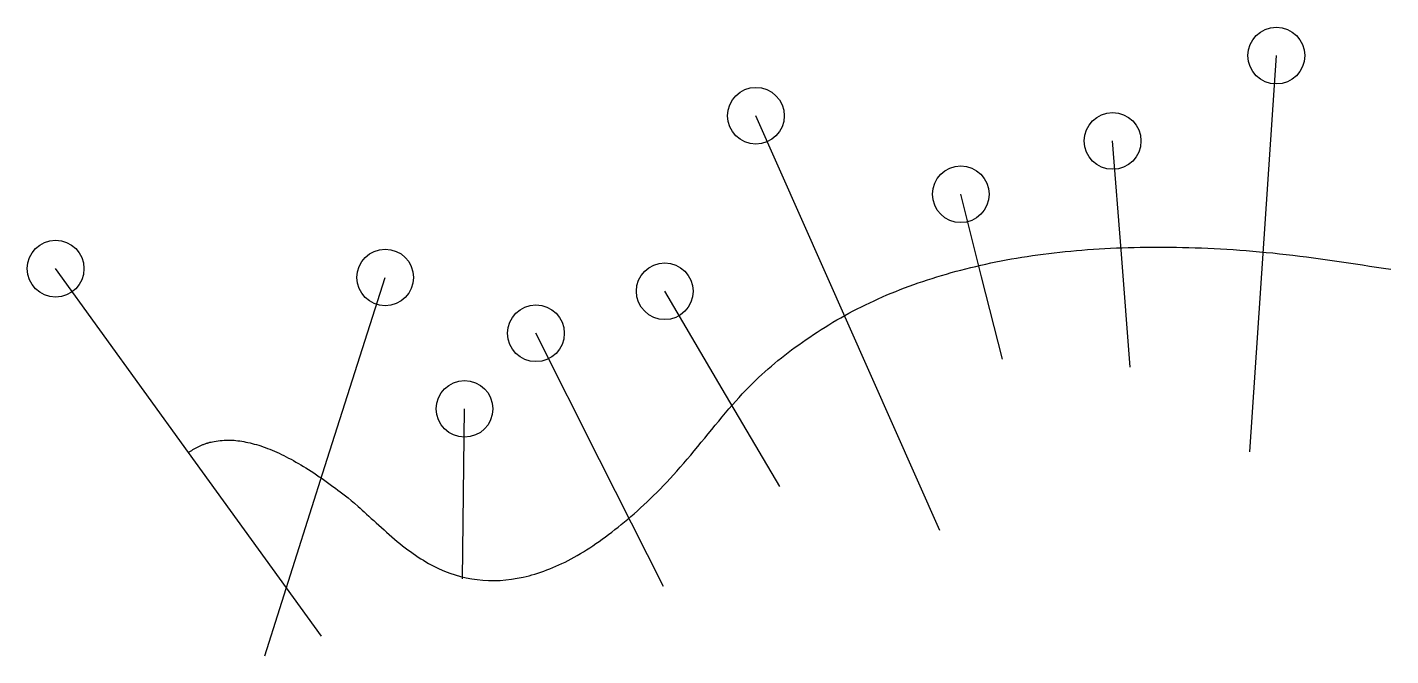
# Model space of a CAD drawing. Extents: x -5.7 to 42.4, y -7.2 to 15.
import ezdxf

# ---------------------------------------------------------------- set-up
doc = ezdxf.new("R2010")
doc.units = 0
for name, color, linetype in [('Circle1', 7, 'Continuous'), ('Default', 7, 'Continuous'), ('Line1', 7, 'Continuous')]:
    doc.layers.add(name, color=color, linetype=linetype)

msp = doc.modelspace()

# ---------------------------------------------------------------- linework, layer by layer
at = {"layer": 'Circle1'}
for centre in [(38.36, 13.995), (20.006, 11.874), (32.586, 10.985), (27.232, 9.106), (-4.689, 6.482), (6.933, 6.171), (16.791, 5.686), (12.25, 4.202), (9.731, 1.538)]:
    msp.add_circle(centre, 1, dxfattribs=at)
at = {"layer": 'Default'}
msp.add_open_spline([(0, 0), (2.271, 1.643), (11.966, -7.482), (25.229, 9.454), (42.393, 6.46)], degree=2, dxfattribs=at)
at = {"layer": 'Line1'}
for p, q in [((37.891, 7.011), (38.36, 13.995)), ((23.248, 4.56), (20.006, 11.874)), ((32.896, 6.997), (32.586, 10.985)), ((27.966, 6.197), (27.232, 9.106)), ((33.205, 3.009), (32.896, 6.997)), ((37.422, 0.026), (37.891, 7.011)), ((0, 0), (-4.689, 6.482)), ((4.809, -0.499), (6.933, 6.171)), ((28.7, 3.288), (27.966, 6.197)), ((18.822, 2.24), (16.791, 5.686)), ((26.49, -2.754), (23.248, 4.56)), ((14.496, -0.265), (12.25, 4.202)), ((20.853, -1.206), (18.822, 2.24)), ((9.696, -1.462), (9.731, 1.538)), ((4.689, -6.482), (0, 0)), ((16.742, -4.732), (14.496, -0.265)), ((2.685, -7.169), (4.809, -0.499)), ((9.66, -4.461), (9.696, -1.462))]:
    msp.add_line(p, q, dxfattribs=at)

doc.saveas('drawing.dxf')
